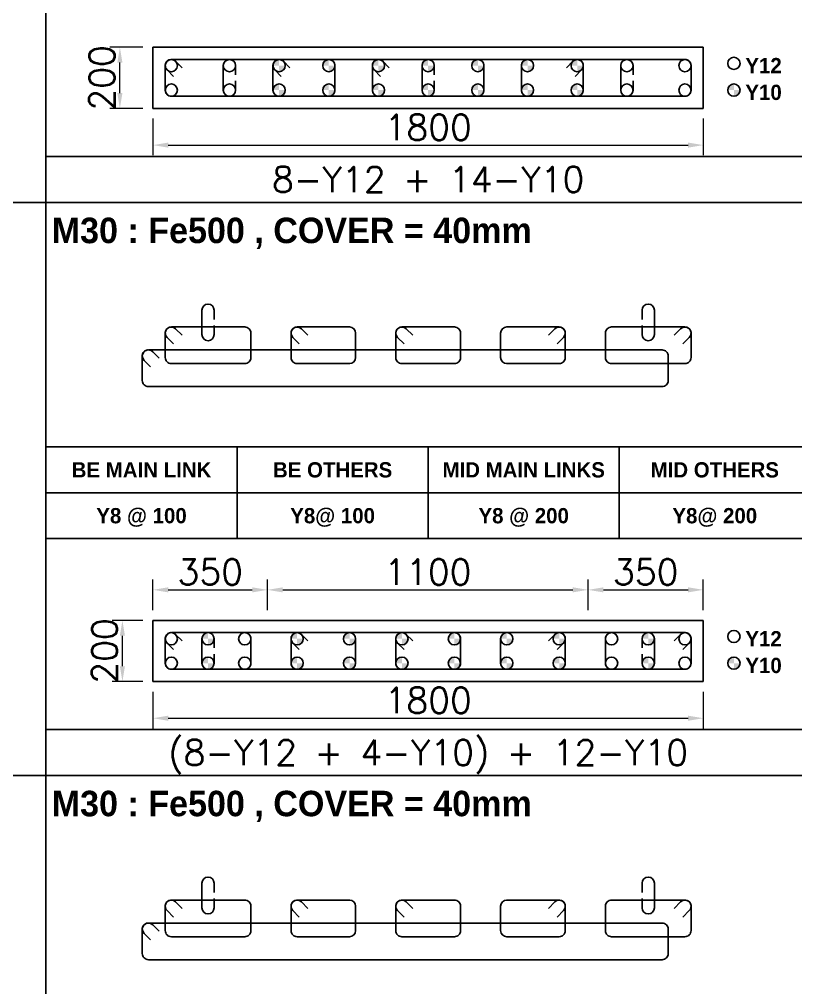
# Model space of a CAD drawing. Header units: millimetres. Extents: x -28707963 to -28231469, y 696001 to 896471.
# Drawn here: x -28330547 to -28322930, y 855714 to 865218 of the extents above; entities that cross this region are included whole.
import ezdxf
from ezdxf.enums import TextEntityAlignment as Align

# ---------------------------------------------------------------- set-up
doc = ezdxf.new("R2010")
doc.units = ezdxf.units.MM
doc.header["$MEASUREMENT"] = 0
doc.header["$PDMODE"] = 34
doc.header["$PDSIZE"] = -8
doc.layers.get('0').update_dxf_attribs({"lineweight": 5})
for name, color, linetype in [('09 COL TEXT-SCH', 2, 'Continuous'), ('14 REINF', 6, 'Continuous'), ('22 TABLE FRAME', 5, 'Continuous'), ('23 STIRRUPS', 5, 'Continuous'), ('TEXT', 4, 'Continuous')]:
    doc.layers.add(name, color=color, linetype=linetype)
doc.layers.add('19 COLUMN', color=1, linetype='Continuous', lineweight=25)
doc.styles.add('adani bold', font='')
doc.styles.add('ROMANS', font='simplex.shx')
doc.styles.get('adani bold').set_extended_font_data('Adani Bold', bold=True)
doc.dimstyles.new('D 50', dxfattribs={"dimscale": 100, "dimtxt": 3, "dimasz": 1.5, "dimexe": 1, "dimexo": 1, "dimgap": 0.5, "dimtad": 1, "dimdec": 0, "dimdsep": 46, "dimtxsty": 'ROMANS', "dimcen": 2.5, "dimclrd": 5, "dimclre": 5, "dimclrt": 4, "dimadec": 0, "dimazin": 0, "dimtfac": 1, "dimtdec": 0, "dimtmove": 0, "dimatfit": 3, "dimfxl": 1, "dimlwd": 0, "dimlwe": 0, "dimarcsym": 0})

# ---------------------------------------------------------------- blocks, each defined once
blk = doc.blocks.new('*D32')
at = {"color": 5, "lineweight": 0, "transparency": 16777216}
for p, q in [((-28329236.1, 858618.4), (-28329236.1, 858258.4)), ((-28323836.1, 858618.4), (-28323836.1, 858258.4)), ((-28329086.1, 858358.4), (-28323986.1, 858358.4))]:
    blk.add_line(p, q, dxfattribs=at)
at = {"color": 5, "transparency": 16777216}
for points in [[(-28329086.1, 858383.4), (-28329086.1, 858333.4), (-28329236.1, 858358.4)], [(-28323986.1, 858333.4), (-28323986.1, 858383.4), (-28323836.1, 858358.4)]]:
    blk.add_solid(points, dxfattribs=at)
at = {"layer": 'Defpoints', "color": 0, "transparency": 16777216}
for p in [(-28329236.1, 858718.4), (-28323836.1, 858718.4), (-28323836.1, 858358.4)]:
    blk.add_point(p, dxfattribs=at)
at = {"color": 4, "transparency": 16777216, "insert": (-28326536.1, 858533.4), "char_height": 250, "attachment_point": 5, "style": 'ROMANS'}
blk.add_mtext('1800', dxfattribs=at)
blk = doc.blocks.new('*D281')
at = {"color": 5, "lineweight": 0, "transparency": 16777216}
for p, q in [((-28329336.1, 859318.4), (-28329636.1, 859318.4)), ((-28329536.1, 858868.4), (-28329536.1, 859168.4)), ((-28329336.1, 858718.4), (-28329636.1, 858718.4))]:
    blk.add_line(p, q, dxfattribs=at)
at = {"color": 5, "transparency": 16777216}
for points in [[(-28329511.1, 859168.4), (-28329561.1, 859168.4), (-28329536.1, 859318.4)], [(-28329561.1, 858868.4), (-28329511.1, 858868.4), (-28329536.1, 858718.4)]]:
    blk.add_solid(points, dxfattribs=at)
at = {"layer": 'Defpoints', "color": 0, "transparency": 16777216}
for p in [(-28329536.1, 859318.4), (-28329236.1, 859318.4), (-28329236.1, 858718.4)]:
    blk.add_point(p, dxfattribs=at)
at = {"color": 4, "transparency": 16777216, "insert": (-28329711.1, 859018.4), "char_height": 250, "attachment_point": 5, "rotation": 90, "style": 'ROMANS'}
blk.add_mtext('200', dxfattribs=at)
blk = doc.blocks.new('*D282')
at = {"color": 5, "lineweight": 0, "transparency": 16777216}
for p, q in [((-28329236.1, 859418.4), (-28329236.1, 859718.4)), ((-28328112.5, 859418.4), (-28328112.5, 859718.4)), ((-28329086.1, 859618.4), (-28328262.5, 859618.4))]:
    blk.add_line(p, q, dxfattribs=at)
at = {"color": 5, "transparency": 16777216}
for points in [[(-28329086.1, 859643.4), (-28329086.1, 859593.4), (-28329236.1, 859618.4)], [(-28328262.5, 859593.4), (-28328262.5, 859643.4), (-28328112.5, 859618.4)]]:
    blk.add_solid(points, dxfattribs=at)
at = {"layer": 'Defpoints', "color": 0, "transparency": 16777216}
for p in [(-28328112.5, 859618.4), (-28329236.1, 859318.4), (-28328112.5, 859318.4)]:
    blk.add_point(p, dxfattribs=at)
at = {"color": 4, "transparency": 16777216, "insert": (-28328674.3, 859793.4), "char_height": 250, "attachment_point": 5, "style": 'ROMANS'}
blk.add_mtext('350', dxfattribs=at)
blk = doc.blocks.new('*D283')
at = {"color": 5, "lineweight": 0, "transparency": 16777216}
for p, q in [((-28328112.5, 859418.4), (-28328112.5, 859718.4)), ((-28324966.6, 859418.4), (-28324966.6, 859718.4)), ((-28327962.5, 859618.4), (-28325116.6, 859618.4))]:
    blk.add_line(p, q, dxfattribs=at)
at = {"color": 5, "transparency": 16777216}
for points in [[(-28327962.5, 859643.4), (-28327962.5, 859593.4), (-28328112.5, 859618.4)], [(-28325116.6, 859593.4), (-28325116.6, 859643.4), (-28324966.6, 859618.4)]]:
    blk.add_solid(points, dxfattribs=at)
at = {"layer": 'Defpoints', "color": 0, "transparency": 16777216}
for p in [(-28324966.6, 859618.4), (-28328112.5, 859318.4), (-28324966.6, 859318.4)]:
    blk.add_point(p, dxfattribs=at)
at = {"color": 4, "transparency": 16777216, "insert": (-28326539.6, 859793.4), "char_height": 250, "attachment_point": 5, "style": 'ROMANS'}
blk.add_mtext('1100', dxfattribs=at)
blk = doc.blocks.new('*D284')
at = {"color": 5, "lineweight": 0, "transparency": 16777216}
for p, q in [((-28324966.6, 859418.4), (-28324966.6, 859718.4)), ((-28323836.1, 859418.4), (-28323836.1, 859718.4)), ((-28324816.6, 859618.4), (-28323986.1, 859618.4))]:
    blk.add_line(p, q, dxfattribs=at)
at = {"color": 5, "transparency": 16777216}
for points in [[(-28324816.6, 859643.4), (-28324816.6, 859593.4), (-28324966.6, 859618.4)], [(-28323986.1, 859593.4), (-28323986.1, 859643.4), (-28323836.1, 859618.4)]]:
    blk.add_solid(points, dxfattribs=at)
at = {"layer": 'Defpoints', "color": 0, "transparency": 16777216}
for p in [(-28323836.1, 859618.4), (-28324966.6, 859318.4), (-28323836.1, 859318.4)]:
    blk.add_point(p, dxfattribs=at)
at = {"color": 4, "transparency": 16777216, "insert": (-28324401.4, 859793.4), "char_height": 250, "attachment_point": 5, "style": 'ROMANS'}
blk.add_mtext('350', dxfattribs=at)
blk = doc.blocks.new('*D820')
at = {"color": 5, "lineweight": 0, "transparency": 16777216}
for p, q in [((-28329236.1, 864243.4), (-28329236.1, 863883.4)), ((-28323836.1, 864243.4), (-28323836.1, 863883.4)), ((-28329086.1, 863983.4), (-28323986.1, 863983.4))]:
    blk.add_line(p, q, dxfattribs=at)
at = {"color": 5, "transparency": 16777216}
for points in [[(-28329086.1, 864008.4), (-28329086.1, 863958.4), (-28329236.1, 863983.4)], [(-28323986.1, 863958.4), (-28323986.1, 864008.4), (-28323836.1, 863983.4)]]:
    blk.add_solid(points, dxfattribs=at)
at = {"layer": 'Defpoints', "color": 0, "transparency": 16777216}
for p in [(-28329236.1, 864343.4), (-28323836.1, 864343.4), (-28323836.1, 863983.4)]:
    blk.add_point(p, dxfattribs=at)
at = {"color": 4, "transparency": 16777216, "insert": (-28326536.1, 864158.4), "char_height": 250, "attachment_point": 5, "style": 'ROMANS'}
blk.add_mtext('1800', dxfattribs=at)
blk = doc.blocks.new('*D821')
at = {"color": 5, "lineweight": 0, "transparency": 16777216}
for p, q in [((-28329336.1, 864943.4), (-28329661.1, 864943.4)), ((-28329561.1, 864493.4), (-28329561.1, 864793.4)), ((-28329336.1, 864343.4), (-28329661.1, 864343.4))]:
    blk.add_line(p, q, dxfattribs=at)
at = {"color": 5, "transparency": 16777216}
for points in [[(-28329536.1, 864793.4), (-28329586.1, 864793.4), (-28329561.1, 864943.4)], [(-28329586.1, 864493.4), (-28329536.1, 864493.4), (-28329561.1, 864343.4)]]:
    blk.add_solid(points, dxfattribs=at)
at = {"layer": 'Defpoints', "color": 0, "transparency": 16777216}
for p in [(-28329561.1, 864943.4), (-28329236.1, 864943.4), (-28329236.1, 864343.4)]:
    blk.add_point(p, dxfattribs=at)
at = {"color": 4, "transparency": 16777216, "insert": (-28329736.1, 864643.4), "char_height": 250, "attachment_point": 5, "rotation": 90, "style": 'ROMANS'}
blk.add_mtext('200', dxfattribs=at)

msp = doc.modelspace()

# ---------------------------------------------------------------- hatches: boundary and pattern name
at = {"layer": '14 REINF'}
h = msp.add_hatch(color=6, dxfattribs=at)
edge = h.paths.add_edge_path(flags=0)
edge.add_line((-28328058.6, 864763.4), (-28327998.6, 864763.4))
edge.add_line((-28327998.6, 864763.4), (-28327998.6, 864823.4))
edge.add_arc((-28327998.6, 864763.4), 60, 90, 180)
edge = h.paths.add_edge_path(flags=0)
edge.add_line((-28327938.6, 864763.4), (-28327998.6, 864763.4))
edge.add_line((-28327998.6, 864763.4), (-28327998.6, 864703.4))
edge.add_arc((-28327998.6, 864763.4), 60, 270, 360)
h = msp.add_hatch(color=6, dxfattribs=at)
edge = h.paths.add_edge_path(flags=0)
edge.add_line((-28327571.1, 864763.4), (-28327511.1, 864763.4))
edge.add_line((-28327511.1, 864763.4), (-28327511.1, 864823.4))
edge.add_arc((-28327511.1, 864763.4), 60, 90, 180)
edge = h.paths.add_edge_path(flags=0)
edge.add_line((-28327451.1, 864763.4), (-28327511.1, 864763.4))
edge.add_line((-28327511.1, 864763.4), (-28327511.1, 864703.4))
edge.add_arc((-28327511.1, 864763.4), 60, 270, 360)
h = msp.add_hatch(color=6, dxfattribs=at)
edge = h.paths.add_edge_path(flags=0)
edge.add_line((-28327083.6, 864763.4), (-28327023.6, 864763.4))
edge.add_line((-28327023.6, 864763.4), (-28327023.6, 864823.4))
edge.add_arc((-28327023.6, 864763.4), 60, 90, 180)
edge = h.paths.add_edge_path(flags=0)
edge.add_line((-28326963.6, 864763.4), (-28327023.6, 864763.4))
edge.add_line((-28327023.6, 864763.4), (-28327023.6, 864703.4))
edge.add_arc((-28327023.6, 864763.4), 60, 270, 360)
h = msp.add_hatch(color=6, dxfattribs=at)
edge = h.paths.add_edge_path(flags=0)
edge.add_line((-28326596.1, 864763.4), (-28326536.1, 864763.4))
edge.add_line((-28326536.1, 864763.4), (-28326536.1, 864823.4))
edge.add_arc((-28326536.1, 864763.4), 60, 90, 180)
edge = h.paths.add_edge_path(flags=0)
edge.add_line((-28326476.1, 864763.4), (-28326536.1, 864763.4))
edge.add_line((-28326536.1, 864763.4), (-28326536.1, 864703.4))
edge.add_arc((-28326536.1, 864763.4), 60, 270, 360)
h = msp.add_hatch(color=6, dxfattribs=at)
edge = h.paths.add_edge_path(flags=0)
edge.add_line((-28326108.6, 864763.4), (-28326048.6, 864763.4))
edge.add_line((-28326048.6, 864763.4), (-28326048.6, 864823.4))
edge.add_arc((-28326048.6, 864763.4), 60, 90, 180)
edge = h.paths.add_edge_path(flags=0)
edge.add_line((-28325988.6, 864763.4), (-28326048.6, 864763.4))
edge.add_line((-28326048.6, 864763.4), (-28326048.6, 864703.4))
edge.add_arc((-28326048.6, 864763.4), 60, 270, 360)
h = msp.add_hatch(color=6, dxfattribs=at)
edge = h.paths.add_edge_path(flags=0)
edge.add_line((-28325621.1, 864763.4), (-28325561.1, 864763.4))
edge.add_line((-28325561.1, 864763.4), (-28325561.1, 864823.4))
edge.add_arc((-28325561.1, 864763.4), 60, 90, 180)
edge = h.paths.add_edge_path(flags=0)
edge.add_line((-28325501.1, 864763.4), (-28325561.1, 864763.4))
edge.add_line((-28325561.1, 864763.4), (-28325561.1, 864703.4))
edge.add_arc((-28325561.1, 864763.4), 60, 270, 360)
h = msp.add_hatch(color=6, dxfattribs=at)
edge = h.paths.add_edge_path(flags=0)
edge.add_line((-28325133.6, 864763.4), (-28325073.6, 864763.4))
edge.add_line((-28325073.6, 864763.4), (-28325073.6, 864823.4))
edge.add_arc((-28325073.6, 864763.4), 60, 90, 180)
edge = h.paths.add_edge_path(flags=0)
edge.add_line((-28325013.6, 864763.4), (-28325073.6, 864763.4))
edge.add_line((-28325073.6, 864763.4), (-28325073.6, 864703.4))
edge.add_arc((-28325073.6, 864763.4), 60, 270, 360)
h = msp.add_hatch(color=6, dxfattribs=at)
edge = h.paths.add_edge_path(flags=0)
edge.add_line((-28328058.6, 864523.4), (-28327998.6, 864523.4))
edge.add_line((-28327998.6, 864523.4), (-28327998.6, 864583.4))
edge.add_arc((-28327998.6, 864523.4), 60, 90, 180)
edge = h.paths.add_edge_path(flags=0)
edge.add_line((-28327938.6, 864523.4), (-28327998.6, 864523.4))
edge.add_line((-28327998.6, 864523.4), (-28327998.6, 864463.4))
edge.add_arc((-28327998.6, 864523.4), 60, 270, 360)
h = msp.add_hatch(color=6, dxfattribs=at)
edge = h.paths.add_edge_path(flags=0)
edge.add_line((-28327571.1, 864523.4), (-28327511.1, 864523.4))
edge.add_line((-28327511.1, 864523.4), (-28327511.1, 864583.4))
edge.add_arc((-28327511.1, 864523.4), 60, 90, 180)
edge = h.paths.add_edge_path(flags=0)
edge.add_line((-28327451.1, 864523.4), (-28327511.1, 864523.4))
edge.add_line((-28327511.1, 864523.4), (-28327511.1, 864463.4))
edge.add_arc((-28327511.1, 864523.4), 60, 270, 360)
h = msp.add_hatch(color=6, dxfattribs=at)
edge = h.paths.add_edge_path(flags=0)
edge.add_line((-28327083.6, 864523.4), (-28327023.6, 864523.4))
edge.add_line((-28327023.6, 864523.4), (-28327023.6, 864583.4))
edge.add_arc((-28327023.6, 864523.4), 60, 90, 180)
edge = h.paths.add_edge_path(flags=0)
edge.add_line((-28326963.6, 864523.4), (-28327023.6, 864523.4))
edge.add_line((-28327023.6, 864523.4), (-28327023.6, 864463.4))
edge.add_arc((-28327023.6, 864523.4), 60, 270, 360)
h = msp.add_hatch(color=6, dxfattribs=at)
edge = h.paths.add_edge_path(flags=0)
edge.add_line((-28326596.1, 864523.4), (-28326536.1, 864523.4))
edge.add_line((-28326536.1, 864523.4), (-28326536.1, 864583.4))
edge.add_arc((-28326536.1, 864523.4), 60, 90, 180)
edge = h.paths.add_edge_path(flags=0)
edge.add_line((-28326476.1, 864523.4), (-28326536.1, 864523.4))
edge.add_line((-28326536.1, 864523.4), (-28326536.1, 864463.4))
edge.add_arc((-28326536.1, 864523.4), 60, 270, 360)
h = msp.add_hatch(color=6, dxfattribs=at)
edge = h.paths.add_edge_path(flags=0)
edge.add_line((-28326108.6, 864523.4), (-28326048.6, 864523.4))
edge.add_line((-28326048.6, 864523.4), (-28326048.6, 864583.4))
edge.add_arc((-28326048.6, 864523.4), 60, 90, 180)
edge = h.paths.add_edge_path(flags=0)
edge.add_line((-28325988.6, 864523.4), (-28326048.6, 864523.4))
edge.add_line((-28326048.6, 864523.4), (-28326048.6, 864463.4))
edge.add_arc((-28326048.6, 864523.4), 60, 270, 360)
h = msp.add_hatch(color=6, dxfattribs=at)
edge = h.paths.add_edge_path(flags=0)
edge.add_line((-28325621.1, 864523.4), (-28325561.1, 864523.4))
edge.add_line((-28325561.1, 864523.4), (-28325561.1, 864583.4))
edge.add_arc((-28325561.1, 864523.4), 60, 90, 180)
edge = h.paths.add_edge_path(flags=0)
edge.add_line((-28325501.1, 864523.4), (-28325561.1, 864523.4))
edge.add_line((-28325561.1, 864523.4), (-28325561.1, 864463.4))
edge.add_arc((-28325561.1, 864523.4), 60, 270, 360)
h = msp.add_hatch(color=6, dxfattribs=at)
edge = h.paths.add_edge_path(flags=0)
edge.add_line((-28325133.6, 864523.4), (-28325073.6, 864523.4))
edge.add_line((-28325073.6, 864523.4), (-28325073.6, 864583.4))
edge.add_arc((-28325073.6, 864523.4), 60, 90, 180)
edge = h.paths.add_edge_path(flags=0)
edge.add_line((-28325013.6, 864523.4), (-28325073.6, 864523.4))
edge.add_line((-28325073.6, 864523.4), (-28325073.6, 864463.4))
edge.add_arc((-28325073.6, 864523.4), 60, 270, 360)
h = msp.add_hatch(color=6, dxfattribs=at)
edge = h.paths.add_edge_path(flags=0)
edge.add_line((-28323596.1, 864523.4), (-28323536.1, 864523.4))
edge.add_line((-28323536.1, 864523.4), (-28323536.1, 864583.4))
edge.add_arc((-28323536.1, 864523.4), 60, 90, 180)
edge = h.paths.add_edge_path(flags=0)
edge.add_line((-28323476.1, 864523.4), (-28323536.1, 864523.4))
edge.add_line((-28323536.1, 864523.4), (-28323536.1, 864463.4))
edge.add_arc((-28323536.1, 864523.4), 60, 270, 360)
h = msp.add_hatch(color=6, dxfattribs=at)
edge = h.paths.add_edge_path(flags=0)
edge.add_line((-28328756.1, 859138.4), (-28328696.1, 859138.4))
edge.add_line((-28328696.1, 859138.4), (-28328696.1, 859198.4))
edge.add_arc((-28328696.1, 859138.4), 60, 90, 180)
edge = h.paths.add_edge_path(flags=0)
edge.add_line((-28328636.1, 859138.4), (-28328696.1, 859138.4))
edge.add_line((-28328696.1, 859138.4), (-28328696.1, 859078.4))
edge.add_arc((-28328696.1, 859138.4), 60, 270, 360)
h = msp.add_hatch(color=6, dxfattribs=at)
edge = h.paths.add_edge_path(flags=0)
edge.add_line((-28327881.8, 859138.4), (-28327821.8, 859138.4))
edge.add_line((-28327821.8, 859138.4), (-28327821.8, 859198.4))
edge.add_arc((-28327821.8, 859138.4), 60, 90, 180)
edge = h.paths.add_edge_path(flags=0)
edge.add_line((-28327761.8, 859138.4), (-28327821.8, 859138.4))
edge.add_line((-28327821.8, 859138.4), (-28327821.8, 859078.4))
edge.add_arc((-28327821.8, 859138.4), 60, 270, 360)
h = msp.add_hatch(color=6, dxfattribs=at)
edge = h.paths.add_edge_path(flags=0)
edge.add_line((-28327367.5, 859138.4), (-28327307.5, 859138.4))
edge.add_line((-28327307.5, 859138.4), (-28327307.5, 859198.4))
edge.add_arc((-28327307.5, 859138.4), 60, 90, 180)
edge = h.paths.add_edge_path(flags=0)
edge.add_line((-28327247.5, 859138.4), (-28327307.5, 859138.4))
edge.add_line((-28327307.5, 859138.4), (-28327307.5, 859078.4))
edge.add_arc((-28327307.5, 859138.4), 60, 270, 360)
h = msp.add_hatch(color=6, dxfattribs=at)
edge = h.paths.add_edge_path(flags=0)
edge.add_line((-28326853.2, 859138.4), (-28326793.2, 859138.4))
edge.add_line((-28326793.2, 859138.4), (-28326793.2, 859198.4))
edge.add_arc((-28326793.2, 859138.4), 60, 90, 180)
edge = h.paths.add_edge_path(flags=0)
edge.add_line((-28326733.2, 859138.4), (-28326793.2, 859138.4))
edge.add_line((-28326793.2, 859138.4), (-28326793.2, 859078.4))
edge.add_arc((-28326793.2, 859138.4), 60, 270, 360)
h = msp.add_hatch(color=6, dxfattribs=at)
edge = h.paths.add_edge_path(flags=0)
edge.add_line((-28326339, 859138.4), (-28326279, 859138.4))
edge.add_line((-28326279, 859138.4), (-28326279, 859198.4))
edge.add_arc((-28326279, 859138.4), 60, 90, 180)
edge = h.paths.add_edge_path(flags=0)
edge.add_line((-28326219, 859138.4), (-28326279, 859138.4))
edge.add_line((-28326279, 859138.4), (-28326279, 859078.4))
edge.add_arc((-28326279, 859138.4), 60, 270, 360)
h = msp.add_hatch(color=6, dxfattribs=at)
edge = h.paths.add_edge_path(flags=0)
edge.add_line((-28325824.7, 859138.4), (-28325764.7, 859138.4))
edge.add_line((-28325764.7, 859138.4), (-28325764.7, 859198.4))
edge.add_arc((-28325764.7, 859138.4), 60, 90, 180)
edge = h.paths.add_edge_path(flags=0)
edge.add_line((-28325704.7, 859138.4), (-28325764.7, 859138.4))
edge.add_line((-28325764.7, 859138.4), (-28325764.7, 859078.4))
edge.add_arc((-28325764.7, 859138.4), 60, 270, 360)
h = msp.add_hatch(color=6, dxfattribs=at)
edge = h.paths.add_edge_path(flags=0)
edge.add_line((-28325310.4, 859138.4), (-28325250.4, 859138.4))
edge.add_line((-28325250.4, 859138.4), (-28325250.4, 859198.4))
edge.add_arc((-28325250.4, 859138.4), 60, 90, 180)
edge = h.paths.add_edge_path(flags=0)
edge.add_line((-28325190.4, 859138.4), (-28325250.4, 859138.4))
edge.add_line((-28325250.4, 859138.4), (-28325250.4, 859078.4))
edge.add_arc((-28325250.4, 859138.4), 60, 270, 360)
h = msp.add_hatch(color=6, dxfattribs=at)
edge = h.paths.add_edge_path(flags=0)
edge.add_line((-28324436.1, 859138.4), (-28324376.1, 859138.4))
edge.add_line((-28324376.1, 859138.4), (-28324376.1, 859198.4))
edge.add_arc((-28324376.1, 859138.4), 60, 90, 180)
edge = h.paths.add_edge_path(flags=0)
edge.add_line((-28324316.1, 859138.4), (-28324376.1, 859138.4))
edge.add_line((-28324376.1, 859138.4), (-28324376.1, 859078.4))
edge.add_arc((-28324376.1, 859138.4), 60, 270, 360)
h = msp.add_hatch(color=6, dxfattribs=at)
edge = h.paths.add_edge_path(flags=0)
edge.add_line((-28328756.1, 858898.4), (-28328696.1, 858898.4))
edge.add_line((-28328696.1, 858898.4), (-28328696.1, 858958.4))
edge.add_arc((-28328696.1, 858898.4), 60, 90, 180)
edge = h.paths.add_edge_path(flags=0)
edge.add_line((-28328636.1, 858898.4), (-28328696.1, 858898.4))
edge.add_line((-28328696.1, 858898.4), (-28328696.1, 858838.4))
edge.add_arc((-28328696.1, 858898.4), 60, 270, 360)
h = msp.add_hatch(color=6, dxfattribs=at)
edge = h.paths.add_edge_path(flags=0)
edge.add_line((-28327881.8, 858898.4), (-28327821.8, 858898.4))
edge.add_line((-28327821.8, 858898.4), (-28327821.8, 858958.4))
edge.add_arc((-28327821.8, 858898.4), 60, 90, 180)
edge = h.paths.add_edge_path(flags=0)
edge.add_line((-28327761.8, 858898.4), (-28327821.8, 858898.4))
edge.add_line((-28327821.8, 858898.4), (-28327821.8, 858838.4))
edge.add_arc((-28327821.8, 858898.4), 60, 270, 360)
h = msp.add_hatch(color=6, dxfattribs=at)
edge = h.paths.add_edge_path(flags=0)
edge.add_line((-28327367.5, 858898.4), (-28327307.5, 858898.4))
edge.add_line((-28327307.5, 858898.4), (-28327307.5, 858958.4))
edge.add_arc((-28327307.5, 858898.4), 60, 90, 180)
edge = h.paths.add_edge_path(flags=0)
edge.add_line((-28327247.5, 858898.4), (-28327307.5, 858898.4))
edge.add_line((-28327307.5, 858898.4), (-28327307.5, 858838.4))
edge.add_arc((-28327307.5, 858898.4), 60, 270, 360)
h = msp.add_hatch(color=6, dxfattribs=at)
edge = h.paths.add_edge_path(flags=0)
edge.add_line((-28326853.2, 858898.4), (-28326793.2, 858898.4))
edge.add_line((-28326793.2, 858898.4), (-28326793.2, 858958.4))
edge.add_arc((-28326793.2, 858898.4), 60, 90, 180)
edge = h.paths.add_edge_path(flags=0)
edge.add_line((-28326733.2, 858898.4), (-28326793.2, 858898.4))
edge.add_line((-28326793.2, 858898.4), (-28326793.2, 858838.4))
edge.add_arc((-28326793.2, 858898.4), 60, 270, 360)
h = msp.add_hatch(color=6, dxfattribs=at)
edge = h.paths.add_edge_path(flags=0)
edge.add_line((-28326339, 858898.4), (-28326279, 858898.4))
edge.add_line((-28326279, 858898.4), (-28326279, 858958.4))
edge.add_arc((-28326279, 858898.4), 60, 90, 180)
edge = h.paths.add_edge_path(flags=0)
edge.add_line((-28326219, 858898.4), (-28326279, 858898.4))
edge.add_line((-28326279, 858898.4), (-28326279, 858838.4))
edge.add_arc((-28326279, 858898.4), 60, 270, 360)
h = msp.add_hatch(color=6, dxfattribs=at)
edge = h.paths.add_edge_path(flags=0)
edge.add_line((-28325824.7, 858898.4), (-28325764.7, 858898.4))
edge.add_line((-28325764.7, 858898.4), (-28325764.7, 858958.4))
edge.add_arc((-28325764.7, 858898.4), 60, 90, 180)
edge = h.paths.add_edge_path(flags=0)
edge.add_line((-28325704.7, 858898.4), (-28325764.7, 858898.4))
edge.add_line((-28325764.7, 858898.4), (-28325764.7, 858838.4))
edge.add_arc((-28325764.7, 858898.4), 60, 270, 360)
h = msp.add_hatch(color=6, dxfattribs=at)
edge = h.paths.add_edge_path(flags=0)
edge.add_line((-28325310.4, 858898.4), (-28325250.4, 858898.4))
edge.add_line((-28325250.4, 858898.4), (-28325250.4, 858958.4))
edge.add_arc((-28325250.4, 858898.4), 60, 90, 180)
edge = h.paths.add_edge_path(flags=0)
edge.add_line((-28325190.4, 858898.4), (-28325250.4, 858898.4))
edge.add_line((-28325250.4, 858898.4), (-28325250.4, 858838.4))
edge.add_arc((-28325250.4, 858898.4), 60, 270, 360)
h = msp.add_hatch(color=6, dxfattribs=at)
edge = h.paths.add_edge_path(flags=0)
edge.add_line((-28324436.1, 858898.4), (-28324376.1, 858898.4))
edge.add_line((-28324376.1, 858898.4), (-28324376.1, 858958.4))
edge.add_arc((-28324376.1, 858898.4), 60, 90, 180)
edge = h.paths.add_edge_path(flags=0)
edge.add_line((-28324316.1, 858898.4), (-28324376.1, 858898.4))
edge.add_line((-28324376.1, 858898.4), (-28324376.1, 858838.4))
edge.add_arc((-28324376.1, 858898.4), 60, 270, 360)
h = msp.add_hatch(color=6, dxfattribs=at)
edge = h.paths.add_edge_path(flags=0)
edge.add_line((-28323596.1, 858898.4), (-28323536.1, 858898.4))
edge.add_line((-28323536.1, 858898.4), (-28323536.1, 858958.4))
edge.add_arc((-28323536.1, 858898.4), 60, 90, 180)
edge = h.paths.add_edge_path(flags=0)
edge.add_line((-28323476.1, 858898.4), (-28323536.1, 858898.4))
edge.add_line((-28323536.1, 858898.4), (-28323536.1, 858838.4))
edge.add_arc((-28323536.1, 858898.4), 60, 270, 360)

# ---------------------------------------------------------------- linework, layer by layer
at = {"layer": '14 REINF', "color": 6}
for centre in [(-28329056.1, 864763.4), (-28328486.1, 864763.4), (-28327998.6, 864763.4), (-28327511.1, 864763.4), (-28327023.6, 864763.4), (-28326536.1, 864763.4), (-28326048.6, 864763.4), (-28325561.1, 864763.4), (-28325073.6, 864763.4), (-28324586.1, 864763.4), (-28324016.1, 864763.4), (-28323536.1, 864785.9), (-28329056.1, 864523.4), (-28328486.1, 864523.4), (-28327998.6, 864523.4), (-28327511.1, 864523.4), (-28327023.6, 864523.4), (-28326536.1, 864523.4), (-28326048.6, 864523.4), (-28325561.1, 864523.4), (-28325073.6, 864523.4), (-28324586.1, 864523.4), (-28324016.1, 864523.4), (-28323536.1, 864523.4), (-28323536.1, 859160.9), (-28329056.1, 859138.4), (-28328696.1, 859138.4), (-28328336.1, 859138.4), (-28327821.8, 859138.4), (-28327307.5, 859138.4), (-28326793.2, 859138.4), (-28326279, 859138.4), (-28325764.7, 859138.4), (-28325250.4, 859138.4), (-28324736.1, 859138.4), (-28324376.1, 859138.4), (-28324016.1, 859138.4), (-28329056.1, 858898.4), (-28328696.1, 858898.4), (-28328336.1, 858898.4), (-28327821.8, 858898.4), (-28327307.5, 858898.4), (-28326793.2, 858898.4), (-28326279, 858898.4), (-28325764.7, 858898.4), (-28325250.4, 858898.4), (-28324736.1, 858898.4), (-28324376.1, 858898.4), (-28324016.1, 858898.4), (-28323536.1, 858898.4)]:
    msp.add_circle(centre, 60, dxfattribs=at)
at = {"layer": '19 COLUMN', "color": 4}
for points in [[(-28323836.1, 864943.4), (-28329236.1, 864943.4)], [(-28329236.1, 864943.4), (-28329236.1, 864343.4)], [(-28323836.1, 864343.4), (-28323836.1, 864943.4)], [(-28329236.1, 864343.4), (-28323836.1, 864343.4)], [(-28323836.1, 859318.4), (-28329236.1, 859318.4)], [(-28329236.1, 859318.4), (-28329236.1, 858718.4)], [(-28323836.1, 858718.4), (-28323836.1, 859318.4)], [(-28329236.1, 858718.4), (-28323836.1, 858718.4)]]:
    msp.add_lwpolyline(points, dxfattribs=at)
at = {"layer": '22 TABLE FRAME', "color": 5, "linetype": 'Continuous'}
for p, q in [((-28330286.1, 886726.1), (-28330286.1, 863421.2)), ((-28330286.1, 863871.2), (-28275536.1, 863871.2)), ((-28334786.1, 863421.2), (-28245536.1, 863421.2)), ((-28330286.1, 863421.2), (-28330286.1, 788796.2)), ((-28330286.1, 861021.2), (-28245536.1, 861021.2)), ((-28328411.1, 861021.2), (-28328411.1, 860121.2)), ((-28326536.1, 861021.2), (-28326536.1, 860121.2)), ((-28324661.1, 861021.2), (-28324661.1, 860121.2)), ((-28330286.1, 860571.2), (-28245536.1, 860571.2)), ((-28330286.1, 860121.2), (-28245536.1, 860121.2)), ((-28330286.1, 858246.2), (-28245536.1, 858246.2)), ((-28334786.1, 857796.2), (-28245536.1, 857796.2))]:
    msp.add_line(p, q, dxfattribs=at)
at = {"layer": '23 STIRRUPS', "color": 5}
for points in [[(-28329034.9, 864657.3), (-28329098.5, 864720.9, -0.668178), (-28329056.1, 864823.4), (-28324016.1, 864823.4, -0.414214), (-28323956.1, 864763.4), (-28323956.1, 864523.4, -0.414214), (-28324016.1, 864463.4), (-28329056.1, 864463.4, -0.414214), (-28329116.1, 864523.4), (-28329116.1, 864763.4, -0.668179), (-28329013.7, 864805.8), (-28328950, 864742.1)], [(-28328426.1, 864613.4), (-28328426.1, 864523.4, -1), (-28328546.1, 864523.4), (-28328546.1, 864763.4, -1), (-28328426.1, 864763.4), (-28328426.1, 864673.4)], [(-28327977.4, 864657.3), (-28328041, 864720.9, -0.668178), (-28327998.6, 864823.4), (-28327511.1, 864823.4, -0.414214), (-28327451.1, 864763.4), (-28327451.1, 864523.4, -0.414214), (-28327511.1, 864463.4), (-28327998.6, 864463.4, -0.414214), (-28328058.6, 864523.4), (-28328058.6, 864763.4, -0.668179), (-28327956.2, 864805.8), (-28327892.5, 864742.1)], [(-28327002.4, 864657.3), (-28327066, 864720.9, -0.668178), (-28327023.6, 864823.4), (-28326048.6, 864823.4, -0.414214), (-28325988.6, 864763.4), (-28325988.6, 864523.4, -0.414214), (-28326048.6, 864463.4), (-28327023.6, 864463.4, -0.414214), (-28327083.6, 864523.4), (-28327083.6, 864763.4, -0.668179), (-28326981.2, 864805.8), (-28326917.5, 864742.1)], [(-28326476.1, 864613.4), (-28326476.1, 864523.4, -1), (-28326596.1, 864523.4), (-28326596.1, 864763.4, -1), (-28326476.1, 864763.4), (-28326476.1, 864673.4)], [(-28325179.7, 864742.1), (-28325116, 864805.8, -0.668179), (-28325013.6, 864763.4), (-28325013.6, 864523.4, -0.414214), (-28325073.6, 864463.4), (-28325561.1, 864463.4, -0.414214), (-28325621.1, 864523.4), (-28325621.1, 864763.4, -0.414214), (-28325561.1, 864823.4), (-28325073.6, 864823.4, -0.668178), (-28325031.2, 864720.9), (-28325094.8, 864657.3)], [(-28324526.1, 864613.4), (-28324526.1, 864523.4, -1), (-28324646.1, 864523.4), (-28324646.1, 864763.4, -1), (-28324526.1, 864763.4), (-28324526.1, 864673.4)], [(-28328636.1, 862213.4), (-28328636.1, 862123.4, -1), (-28328756.1, 862123.4), (-28328756.1, 862363.4, -1), (-28328636.1, 862363.4), (-28328636.1, 862273.4)], [(-28324436.1, 862273.4), (-28324436.1, 862363.4, -1), (-28324316.1, 862363.4), (-28324316.1, 862123.4, -1), (-28324436.1, 862123.4), (-28324436.1, 862213.4)], [(-28329034.9, 862032.3), (-28329098.5, 862095.9, -0.668178), (-28329056.1, 862198.4), (-28328336.1, 862198.4, -0.414214), (-28328276.1, 862138.4), (-28328276.1, 861898.4, -0.414214), (-28328336.1, 861838.4), (-28329056.1, 861838.4, -0.414214), (-28329116.1, 861898.4), (-28329116.1, 862138.4, -0.668179), (-28329013.7, 862180.8), (-28328950, 862117.1)], [(-28327800.6, 862032.3), (-28327864.3, 862095.9, -0.668223), (-28327821.8, 862198.4), (-28327307.5, 862198.4, -0.414104), (-28327247.5, 862138.4), (-28327247.5, 861898.4, -0.414104), (-28327307.5, 861838.4), (-28327821.8, 861838.4, -0.41425), (-28327881.8, 861898.4), (-28327881.8, 862138.4, -0.668179), (-28327779.4, 862180.8), (-28327715.8, 862117.1)], [(-28326772.1, 862032.3), (-28326835.7, 862095.9, -0.668359), (-28326793.2, 862198.4), (-28326279, 862198.4, -0.41436), (-28326219, 862138.4), (-28326219, 861898.4, -0.41436), (-28326279, 861838.4), (-28326793.2, 861838.4, -0.41436), (-28326853.2, 861898.4), (-28326853.2, 862138.4, -0.668179), (-28326750.8, 862180.8), (-28326687.2, 862117.1)], [(-28325356.4, 862117.1), (-28325292.8, 862180.8, -0.668179), (-28325190.4, 862138.4), (-28325190.4, 861898.4, -0.41425), (-28325250.4, 861838.4), (-28325764.7, 861838.4, -0.414104), (-28325824.7, 861898.4), (-28325824.7, 862138.4, -0.414104), (-28325764.7, 862198.4), (-28325250.4, 862198.4, -0.668223), (-28325207.9, 862095.9), (-28325271.6, 862032.3)], [(-28324122.2, 862117.1), (-28324058.5, 862180.8, -0.668179), (-28323956.1, 862138.4), (-28323956.1, 861898.4, -0.414214), (-28324016.1, 861838.4), (-28324736.1, 861838.4, -0.414214), (-28324796.1, 861898.4), (-28324796.1, 862138.4, -0.414214), (-28324736.1, 862198.4), (-28324016.1, 862198.4, -0.668178), (-28323973.7, 862095.9), (-28324037.3, 862032.3)], [(-28329259.9, 861807.3), (-28329323.5, 861870.9, -0.668178), (-28329281.1, 861973.4), (-28324241.1, 861973.4, -0.414214), (-28324181.1, 861913.4), (-28324181.1, 861673.4, -0.414214), (-28324241.1, 861613.4), (-28329281.1, 861613.4, -0.414214), (-28329341.1, 861673.4), (-28329341.1, 861913.4, -0.668179), (-28329238.7, 861955.8), (-28329175, 861892.1)], [(-28329034.9, 859032.3), (-28329098.5, 859095.9, -0.668178), (-28329056.1, 859198.4), (-28324016.1, 859198.4, -0.414214), (-28323956.1, 859138.4), (-28323956.1, 858898.4, -0.414214), (-28324016.1, 858838.4), (-28329056.1, 858838.4, -0.414214), (-28329116.1, 858898.4), (-28329116.1, 859138.4, -0.668179), (-28329013.7, 859180.8), (-28328950, 859117.1)], [(-28329034.9, 859032.3), (-28329098.5, 859095.9, -0.668178), (-28329056.1, 859198.4), (-28328336.1, 859198.4, -0.414214), (-28328276.1, 859138.4), (-28328276.1, 858898.4, -0.414214), (-28328336.1, 858838.4), (-28329056.1, 858838.4, -0.414214), (-28329116.1, 858898.4), (-28329116.1, 859138.4, -0.668179), (-28329013.7, 859180.8), (-28328950, 859117.1)], [(-28328636.1, 858988.4), (-28328636.1, 858898.4, -1), (-28328756.1, 858898.4), (-28328756.1, 859138.4, -1), (-28328636.1, 859138.4), (-28328636.1, 859048.4)], [(-28327800.6, 859032.3), (-28327864.3, 859095.9, -0.668223), (-28327821.8, 859198.4), (-28327307.5, 859198.4, -0.414104), (-28327247.5, 859138.4), (-28327247.5, 858898.4, -0.414104), (-28327307.5, 858838.4), (-28327821.8, 858838.4, -0.41425), (-28327881.8, 858898.4), (-28327881.8, 859138.4, -0.668179), (-28327779.4, 859180.8), (-28327715.8, 859117.1)], [(-28326772.1, 859032.3), (-28326835.7, 859095.9, -0.668359), (-28326793.2, 859198.4), (-28326279, 859198.4, -0.41436), (-28326219, 859138.4), (-28326219, 858898.4, -0.41436), (-28326279, 858838.4), (-28326793.2, 858838.4, -0.41436), (-28326853.2, 858898.4), (-28326853.2, 859138.4, -0.668179), (-28326750.8, 859180.8), (-28326687.2, 859117.1)], [(-28325356.4, 859117.1), (-28325292.8, 859180.8, -0.668179), (-28325190.4, 859138.4), (-28325190.4, 858898.4, -0.41425), (-28325250.4, 858838.4), (-28325764.7, 858838.4, -0.414104), (-28325824.7, 858898.4), (-28325824.7, 859138.4, -0.414104), (-28325764.7, 859198.4), (-28325250.4, 859198.4, -0.668223), (-28325207.9, 859095.9), (-28325271.6, 859032.3)], [(-28324122.2, 859117.1), (-28324058.5, 859180.8, -0.668179), (-28323956.1, 859138.4), (-28323956.1, 858898.4, -0.414214), (-28324016.1, 858838.4), (-28324736.1, 858838.4, -0.414214), (-28324796.1, 858898.4), (-28324796.1, 859138.4, -0.414214), (-28324736.1, 859198.4), (-28324016.1, 859198.4, -0.668178), (-28323973.7, 859095.9), (-28324037.3, 859032.3)], [(-28324436.1, 859048.4), (-28324436.1, 859138.4, -1), (-28324316.1, 859138.4), (-28324316.1, 858898.4, -1), (-28324436.1, 858898.4), (-28324436.1, 858988.4)], [(-28328636.1, 856588.4), (-28328636.1, 856498.4, -1), (-28328756.1, 856498.4), (-28328756.1, 856738.4, -1), (-28328636.1, 856738.4), (-28328636.1, 856648.4)], [(-28324436.1, 856648.4), (-28324436.1, 856738.4, -1), (-28324316.1, 856738.4), (-28324316.1, 856498.4, -1), (-28324436.1, 856498.4), (-28324436.1, 856588.4)], [(-28329034.9, 856407.3), (-28329098.5, 856470.9, -0.668178), (-28329056.1, 856573.4), (-28328336.1, 856573.4, -0.414214), (-28328276.1, 856513.4), (-28328276.1, 856273.4, -0.414214), (-28328336.1, 856213.4), (-28329056.1, 856213.4, -0.414214), (-28329116.1, 856273.4), (-28329116.1, 856513.4, -0.668179), (-28329013.7, 856555.8), (-28328950, 856492.1)], [(-28327800.6, 856407.3), (-28327864.3, 856470.9, -0.668223), (-28327821.8, 856573.4), (-28327307.5, 856573.4, -0.414104), (-28327247.5, 856513.4), (-28327247.5, 856273.4, -0.414104), (-28327307.5, 856213.4), (-28327821.8, 856213.4, -0.41425), (-28327881.8, 856273.4), (-28327881.8, 856513.4, -0.668179), (-28327779.4, 856555.8), (-28327715.8, 856492.1)], [(-28326772.1, 856407.3), (-28326835.7, 856470.9, -0.668359), (-28326793.2, 856573.4), (-28326279, 856573.4, -0.41436), (-28326219, 856513.4), (-28326219, 856273.4, -0.41436), (-28326279, 856213.4), (-28326793.2, 856213.4, -0.41436), (-28326853.2, 856273.4), (-28326853.2, 856513.4, -0.668179), (-28326750.8, 856555.8), (-28326687.2, 856492.1)], [(-28325356.4, 856492.1), (-28325292.8, 856555.8, -0.668179), (-28325190.4, 856513.4), (-28325190.4, 856273.4, -0.41425), (-28325250.4, 856213.4), (-28325764.7, 856213.4, -0.414104), (-28325824.7, 856273.4), (-28325824.7, 856513.4, -0.414104), (-28325764.7, 856573.4), (-28325250.4, 856573.4, -0.668223), (-28325207.9, 856470.9), (-28325271.6, 856407.3)], [(-28324122.2, 856492.1), (-28324058.5, 856555.8, -0.668179), (-28323956.1, 856513.4), (-28323956.1, 856273.4, -0.414214), (-28324016.1, 856213.4), (-28324736.1, 856213.4, -0.414214), (-28324796.1, 856273.4), (-28324796.1, 856513.4, -0.414214), (-28324736.1, 856573.4), (-28324016.1, 856573.4, -0.668178), (-28323973.7, 856470.9), (-28324037.3, 856407.3)], [(-28329259.9, 856182.3), (-28329323.5, 856245.9, -0.668178), (-28329281.1, 856348.4), (-28324241.1, 856348.4, -0.414214), (-28324181.1, 856288.4), (-28324181.1, 856048.4, -0.414214), (-28324241.1, 855988.4), (-28329281.1, 855988.4, -0.414214), (-28329341.1, 856048.4), (-28329341.1, 856288.4, -0.668179), (-28329238.7, 856330.8), (-28329175, 856267.1)]]:
    msp.add_lwpolyline(points, format="xyb", dxfattribs=at)

# ---------------------------------------------------------------- texts
at = {"layer": '09 COL TEXT-SCH', "color": 3, "linetype": 'Continuous', "style": 'ROMANS'}
for s, p in [('8-Y12 + 14-Y10', (-28326536.1, 863646.2)), ('(8-Y12 + 4-Y10) + 12-Y10', (-28326536.1, 858021.2))]:
    msp.add_text(s, height=250, dxfattribs=at).set_placement(p, align=Align.MIDDLE_CENTER)
at = {"layer": 'TEXT', "style": 'adani bold'}
for s, p in [('Y12', (-28323423.6, 864763.7)), ('Y10', (-28323423.6, 864501.2)), ('Y12', (-28323423.6, 859138.7)), ('Y10', (-28323423.6, 858876.2))]:
    msp.add_text(s, height=150, dxfattribs=at).set_placement(p, align=Align.MIDDLE_LEFT)
at = {"layer": 'TEXT', "lineweight": 40, "style": 'adani bold'}
for p in [(-28330229.8, 863021.2), (-28330229.8, 857396.2)]:
    msp.add_text('M30 : Fe500 , COVER = 40mm', height=250, dxfattribs=at).set_placement(p)
at = {"layer": 'TEXT', "style": 'adani bold'}
for s, p in [('BE MAIN LINK', (-28329348.6, 860796.2)), ('BE OTHERS', (-28327473.6, 860796.2)), ('MID MAIN LINKS', (-28325598.6, 860796.2)), ('MID OTHERS', (-28323723.6, 860796.2)), ('Y8 @ 100', (-28329348.6, 860346.2)), ('Y8@ 100', (-28327473.6, 860346.2)), ('Y8 @ 200', (-28325598.6, 860346.2)), ('Y8@ 200', (-28323723.6, 860346.2))]:
    msp.add_text(s, height=150, dxfattribs=at).set_placement(p, align=Align.MIDDLE_CENTER)

# ---------------------------------------------------------------- dimensions: what is measured, and where the dimension line sits
for base, p1, p2, override, picture, middle in [((-28329561.1, 864943.4), (-28329236.1, 864343.4), (-28329236.1, 864943.4), {"dimtxt": 2.5, "dimtxsty": 'ROMANS'}, '*D821', (-28329561.1, 864643.4)), ((-28329536.1, 859318.4), (-28329236.1, 858718.4), (-28329236.1, 859318.4), {"dimtxt": 2.5}, '*D281', (-28329536.1, 859018.4))]:
    dim = msp.add_linear_dim(base=base, p1=p1, p2=p2, angle=90, text='200', dimstyle='D 50', override=override)
    dim.commit()
    dim.dimension.update_dxf_attribs({"geometry": picture, "text_midpoint": middle, "dimtype": 161})
for p1, p2, distance, text, override, picture, middle in [((-28329236.1, 864343.4), (-28323836.1, 864343.4), -360, '1800', {"dimtxt": 2.5}, '*D820', (-28326536.1, 864158.4)), ((-28329236.1, 859318.4), (-28328112.5, 859318.4), 300, '350', {"dimtxt": 2.5, "dimtxsty": 'ROMANS'}, '*D282', (-28328674.3, 859793.4)), ((-28328112.5, 859318.4), (-28324966.6, 859318.4), 300, '1100', {"dimtxt": 2.5, "dimtxsty": 'ROMANS'}, '*D283', (-28326539.6, 859793.4)), ((-28324966.6, 859318.4), (-28323836.1, 859318.4), 300, '350', {"dimtxt": 2.5, "dimtxsty": 'ROMANS'}, '*D284', (-28324401.4, 859793.4)), ((-28329236.1, 858718.4), (-28323836.1, 858718.4), -360, '1800', {"dimtxt": 2.5}, '*D32', (-28326536.1, 858533.4))]:
    dim = msp.add_aligned_dim(p1=p1, p2=p2, distance=distance, text=text, dimstyle='D 50', override=override)
    dim.commit()
    dim.dimension.update_dxf_attribs({"geometry": picture, "text_midpoint": middle})

doc.saveas('drawing.dxf')
